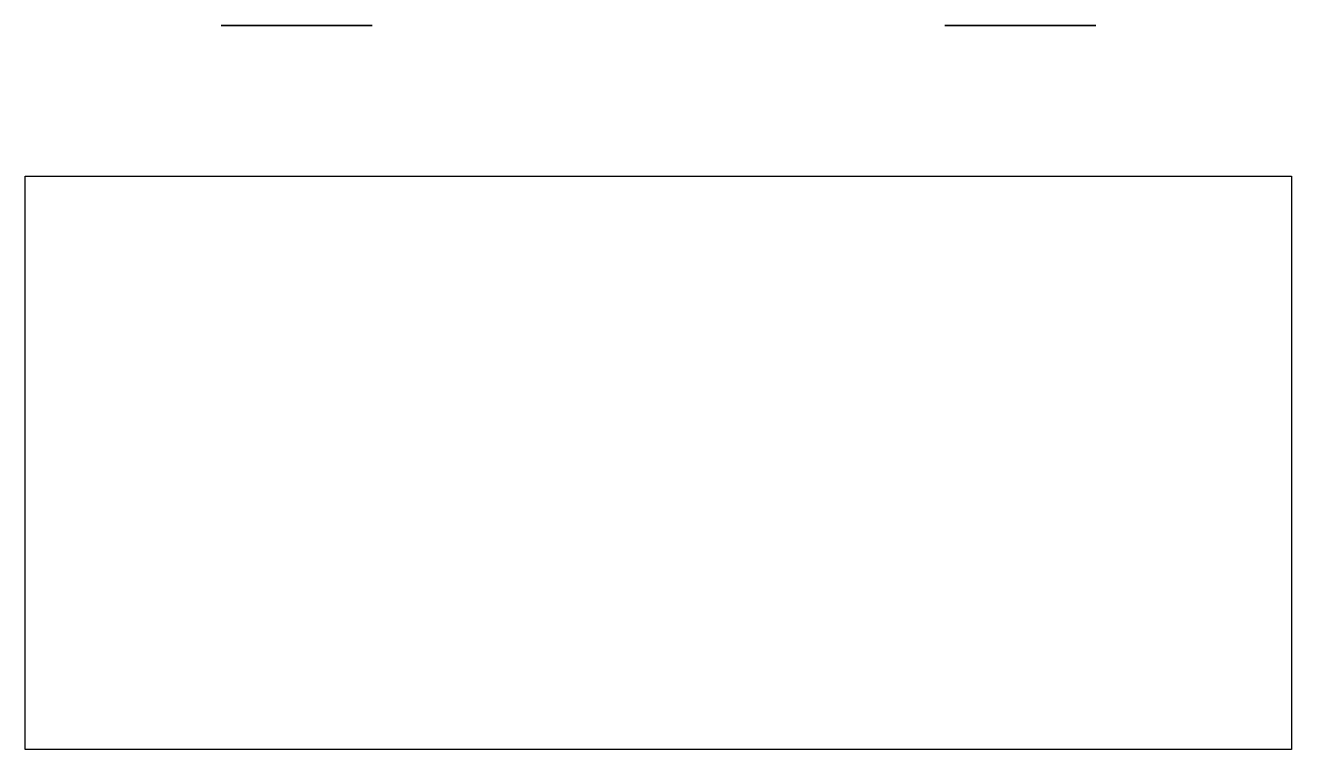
# Model space of a CAD drawing. Header units: millimetres. Extents: x 71.3 to 113.3, y 87.8 to 111.8.
import ezdxf

# ---------------------------------------------------------------- set-up
doc = ezdxf.new("R2010")
doc.units = ezdxf.units.MM

msp = doc.modelspace()

# ---------------------------------------------------------------- linework, layer by layer
msp.add_lwpolyline([(113.257, 87.837), (71.257, 87.837), (71.257, 106.837), (113.257, 106.837)], close=True)
at = {"extrusion": (0, 1, 0)}
for centre in [(-80.257, 12.5, 111.837), (-104.257, 12.5, 111.837)]:
    msp.add_circle(centre, 2.5, dxfattribs=at)

doc.saveas('drawing.dxf')
